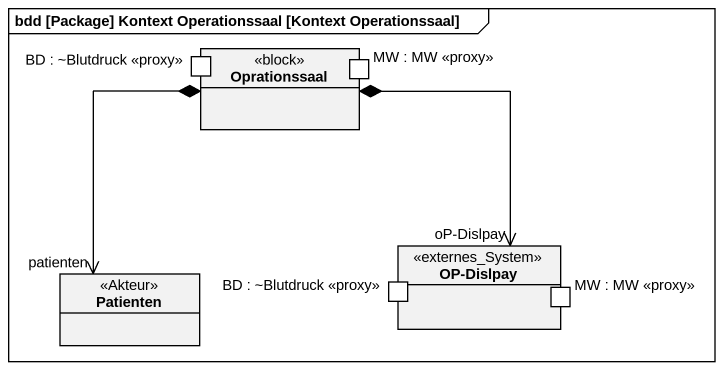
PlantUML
@startuml
mainframe bdd [Package] Kontext Operationssaal [Kontext Operationssaal]
allowmixing
hide circle
hide empty members
rectangle Oprationssaal <<block>> {
  port "BD : ~Blutdruck <<proxy>>" as BD_Blutdruck_proxy
  port "MW : MW <<proxy>>" as MW_MW_proxy
}
class Patienten <<Akteur>>
rectangle "OP-Dislpay" as OP_Dislpay <<externes_System>> {
  port "BD : ~Blutdruck <<proxy>>" as BD_Blutdruck_proxy_2
  port "MW : MW <<proxy>>" as MW_MW_proxy_2
}
Oprationssaal *--> "patienten" Patienten
Oprationssaal *--> "oP-Dislpay" OP_Dislpay
@enduml
